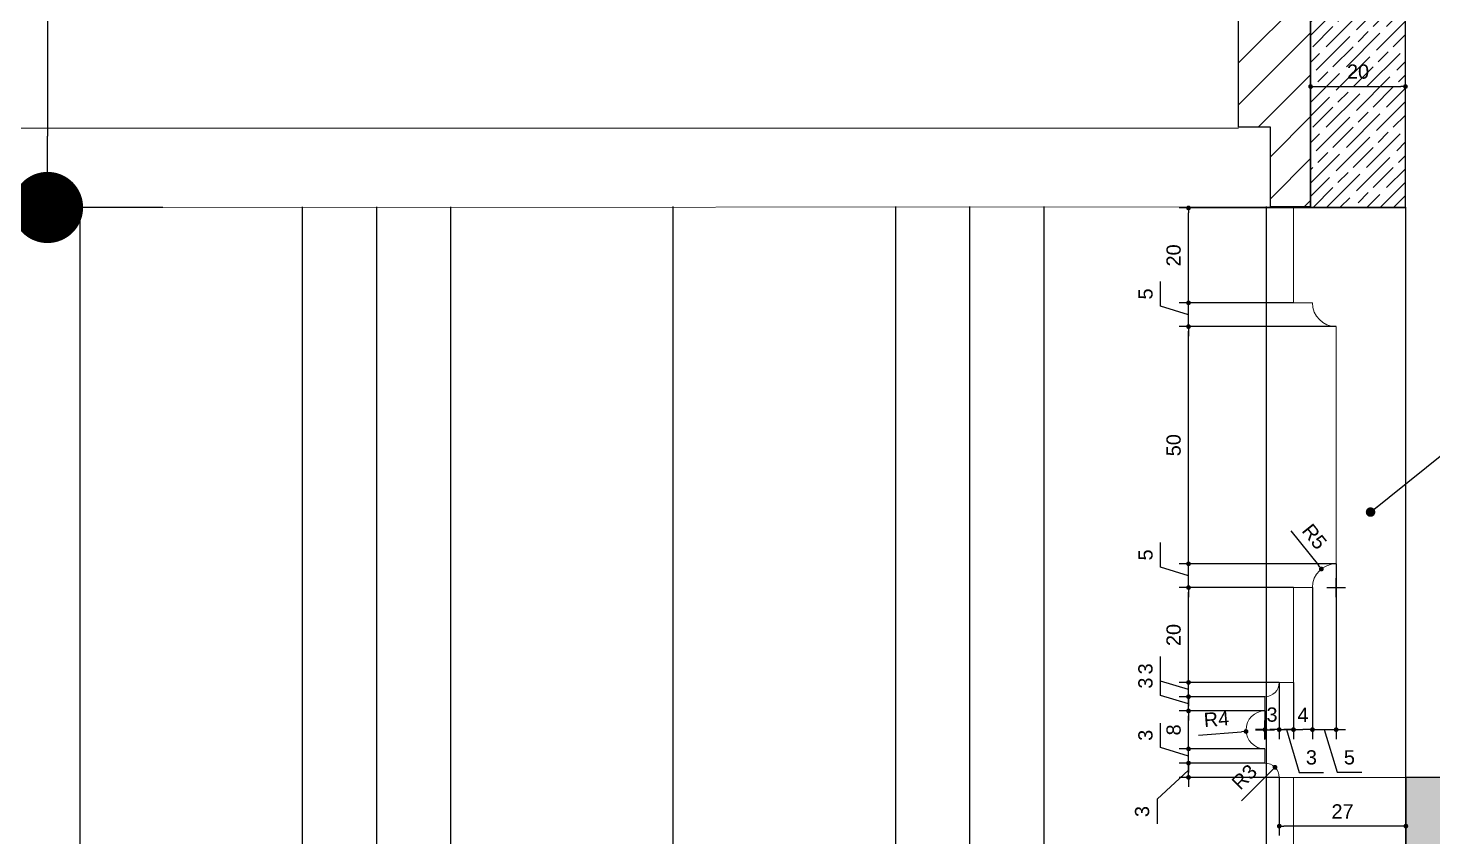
# Model space of a CAD drawing. Header units: inches. Extents: x 274057 to 444617, y 490067 to 635630.
# Drawn here: x 373036 to 373332, y 519166.7 to 519337.1 of the extents above; entities that cross this region are included whole.
import ezdxf

# ---------------------------------------------------------------- set-up
doc = ezdxf.new("R2010")
doc.units = ezdxf.units.IN
doc.header["$MEASUREMENT"] = 0
doc.linetypes.add('HIDDEN', pattern=[0.375, 0.25, -0.125])
for name, color, linetype in [('CQ curtains and frames', 252, 'Continuous'), ('CQ Grg Gypsum', 41, 'Continuous'), ('CQ PANEL DIMENSION', 1, 'Continuous'), ('CQ SPOT DETAILS', 40, 'Continuous'), ('CQ Wood Section', 60, 'Continuous'), ('WOOD 01', 34, 'Continuous')]:
    doc.layers.add(name, color=color, linetype=linetype)
for name, color, linetype, lineweight in [('CQ gypsum 2', 42, 'Continuous', 0), ('CQ Gypsum Hatch', 8, 'Continuous', 20), ('CQ wooh hatch', 8, 'HIDDEN', 18)]:
    doc.layers.add(name, color=color, linetype=linetype, lineweight=lineweight)
doc.styles.get("Standard").update_dxf_attribs({"font": 'arial.ttf'})
doc.dimstyles.new('chester 15', dxfattribs={"dimscale": 0.15, "dimtxt": 150, "dimasz": 100, "dimexe": 100, "dimexo": 0, "dimgap": 80, "dimtad": 1, "dimdec": 0, "dimzin": 0, "dimdsep": 46, "dimtxsty": 'Standard', "dimblk": 'DOT', "dimcen": 100, "dimclrd": 1, "dimclre": 1, "dimclrt": 3, "dimadec": 0, "dimazin": 0, "dimtfac": 1, "dimtdec": 0, "dimtofl": 0, "dimtmove": 0, "dimatfit": 3, "dimfxl": 1, "dimtolj": 1, "dimtzin": 0, "dimlwd": -1, "dimarcsym": 0})
doc.dimstyles.new('CQ 2', dxfattribs={"dimscale": 0.02, "dimtxt": 150, "dimasz": 50, "dimexe": 100, "dimexo": 0, "dimgap": 80, "dimtad": 1, "dimdec": 0, "dimzin": 0, "dimdsep": 46, "dimtxsty": 'Standard', "dimblk": 'DOT', "dimcen": 100, "dimclrd": 1, "dimclre": 1, "dimclrt": 3, "dimadec": 0, "dimazin": 0, "dimtfac": 1, "dimtdec": 0, "dimtofl": 0, "dimtmove": 0, "dimatfit": 3, "dimfxl": 1, "dimtolj": 1, "dimtzin": 0, "dimlwd": -1, "dimarcsym": 0})
doc.dimstyles.get("Standard").update_dxf_attribs({"dimtxt": 0.18, "dimasz": 0.18, "dimexe": 0.18, "dimexo": 0.0625, "dimgap": 0.09, "dimtad": 0, "dimtih": 1, "dimtoh": 1, "dimdec": 4, "dimzin": 0, "dimdsep": 46, "dimtxsty": 'Standard', "dimcen": 0.09, "dimadec": 0, "dimazin": 0, "dimtfac": 1, "dimtdec": 4, "dimtofl": 0, "dimtmove": 0, "dimatfit": 3, "dimfxl": 1, "dimtolj": 1, "dimtzin": 0, "dimarcsym": 0})

# ---------------------------------------------------------------- blocks, each defined once
blk = doc.blocks.new('_Dot')
at = {"color": 0, "linetype": 'ByBlock', "lineweight": -2}
blk.add_line((-0.5, 0), (-1, 0), dxfattribs=at)
at = {"color": 0, "linetype": 'ByBlock', "const_width": 0.5}
blk.add_lwpolyline([(-0.25, 0, 1), (0.25, 0, 1)], format="xyb", close=True, dxfattribs=at)
blk = doc.blocks.new('*D273')
at = {"layer": 'CQ PANEL DIMENSION', "color": 1, "lineweight": -2, "transparency": 16777216}
for p, q in [((373064.3700924476, 519499.2839337475), (373025.0879894747, 519499.2839337475)), ((373064.3700924476, 519299.3449805715), (373025.0879894747, 519299.3449805715))]:
    blk.add_line(p, q, dxfattribs=at)
at = {"layer": 'CQ PANEL DIMENSION', "color": 1, "transparency": 16777216}
blk.add_line((373040.0879894747, 519484.2839337475), (373040.0879894747, 519314.3449805715), dxfattribs=at)
at = {"layer": 'Defpoints', "color": 0, "transparency": 16777216}
for p in [(373064.3700924476, 519499.2839337475, -7.57497601582436e-08), (373040.0879894747, 519299.3449805715), (373064.3700924476, 519299.3449805715, -8.395211670963055e-08)]:
    blk.add_point(p, dxfattribs=at)
at = {"layer": 'CQ PANEL DIMENSION', "color": 1, "transparency": 16777216, "xscale": 15, "yscale": 15, "zscale": 15}
for p, rotation in [((373040.0879894747, 519499.2839337475), 90), ((373040.0879894747, 519299.3449805715), 270)]:
    blk.add_blockref('_Dot', p, dxfattribs=dict(at, rotation=rotation))
at = {"layer": 'CQ PANEL DIMENSION', "color": 3, "transparency": 16777216, "insert": (373016.6000972511, 519399.3144571593), "char_height": 22.5, "attachment_point": 5, "rotation": 90}
blk.add_mtext('\\A1;200', dxfattribs=at)
blk = doc.blocks.new('*D356')
at = {"layer": 'CQ PANEL DIMENSION', "color": 1, "lineweight": -2, "transparency": 16777216}
for p, q in [((373064.3711445541, 519499.2839337473), (372783.5949748917, 519499.2839337473)), ((373064.3711445832, 516379.2839683141), (372783.5949748917, 516379.2839683141))]:
    blk.add_line(p, q, dxfattribs=at)
at = {"layer": 'CQ PANEL DIMENSION', "color": 1, "transparency": 16777216}
blk.add_line((372798.5949748917, 519484.2839337473), (372798.5949748917, 516394.2839683141), dxfattribs=at)
at = {"layer": 'Defpoints', "color": 0, "transparency": 16777216}
for p in [(373064.3711445541, 519499.2839337473, -7.57497601582436e-08), (372798.5949748917, 516379.2839683141), (373064.3711445832, 516379.2839683141, -0.01876108025020518)]:
    blk.add_point(p, dxfattribs=at)
at = {"layer": 'CQ PANEL DIMENSION', "color": 1, "transparency": 16777216, "xscale": 15, "yscale": 15, "zscale": 15}
for p, rotation in [((372798.5949748917, 519499.2839337473), 90), ((372798.5949748917, 516379.2839683141), 270)]:
    blk.add_blockref('_Dot', p, dxfattribs=dict(at, rotation=rotation))
at = {"layer": 'CQ PANEL DIMENSION', "color": 3, "transparency": 16777216, "insert": (372775.0994087252, 517939.2839510308), "char_height": 22.5, "attachment_point": 5, "rotation": 90}
blk.add_mtext('\\A1;3120', dxfattribs=at)
blk = doc.blocks.new('A$C11B46C9D')
at = {"layer": 'CQ gypsum 2', "lineweight": 0}
for p, q in [((-0.0001620324910618365, 16.74554898560746), (223.2751500969171, 16.74554898560746)), ((-0.0001620324328541756, -9.942281758412719e-05), (223.2751500969753, -9.942281758412719e-05))]:
    blk.add_line(p, q, dxfattribs=at)
blk = doc.blocks.new('A$C591968EE')
at = {"layer": 'CQ Gypsum Hatch'}
h = blk.add_hatch(dxfattribs=at)
h.set_pattern_fill('ANSI31', color=256, scale=50, angle=90, style=0)
h.set_pattern_definition([(135, (-374960.8783833405, -519569.8763835346), (-4.419417382415922, -4.419417382415921), [])])
edge = h.paths.add_edge_path()
edge.add_line((16.43129899771884, 182.108588511066), (27.5959873063839, 182.108588511066))
edge.add_spline(control_points=[(27.59598730644211, 182.108588511066), (27.61488452227786, 182.8861140049412), (27.65838077431545, 184.6757661457523), (28.96725968504325, 187.0891803819104), (31.45426044473425, 188.5070010274067), (33.50005743326619, 190.2403756938293), (34.66457413649186, 192.5859310328378), (34.71766845742241, 194.060679528804), (34.74138782406226, 194.7195089160814)], knot_values=[0, 0, 0, 0, 0.1036168499103441, 0.2384977974349778, 0.342020662005747, 0.484181618167997, 0.5926342079537394, 0.6802063126918177, 0.6802063126918177, 0.6802063126918177, 0.6802063126918177], degree=3, periodic=0)
edge.add_line((34.74138782406226, 194.7195089160814), (38.31408808333799, 194.7195089160814))
edge.add_line((38.31408808333799, 194.7195089160814), (38.31408808333799, 199.9995565730496))
edge.add_line((38.31408808333799, 199.9995565730496), (14.38504830608144, 199.9995565730496))
edge.add_line((14.38504830608144, 199.9995565730496), (-0.0001936270855367184, 177.0260675977333))
edge.add_line((-0.0001936270855367184, 177.0260675977333), (-0.0001936272019520402, -7.581163663417101e-05))
edge.add_line((-0.0001936272019520402, -7.581163663417101e-05), (8.459711545496248, -7.581163663417101e-05))
edge.add_line((8.459711545496248, -7.581163663417101e-05), (8.459711545496248, 16.81448472652119))
edge.add_line((8.459711545496248, 16.81448472652119), (15.15852453035768, 16.81448472652119))
edge.add_line((15.15852453035768, 16.81448472652119), (15.15852453035768, 59.41137141908985))
edge.add_line((15.15852453035768, 59.41137141908985), (26.54650660452899, 59.41137141908985))
edge.add_line((26.54650660452899, 59.41137141908985), (26.54650660452899, 74.20818469289225))
edge.add_line((26.54650660452899, 74.20818469289225), (11.58582427108195, 75.77754367690068))
edge.add_line((11.58582427108195, 75.77754367690068), (11.58582427119836, 165.2940279766335))
edge.add_line((11.58582427119836, 165.2940279766335), (16.43129899771884, 165.2940279766335))
edge.add_line((16.43129899771884, 165.2940279766335), (16.43129899771884, 182.108588511066))
at = {"layer": 'CQ Grg Gypsum'}
for p, q in [((-0.0001936272019520402, -7.581163663417101e-05), (-0.0001936270855367184, 177.0260675977333)), ((15.15852453035768, 16.81448472652119), (15.15852453035768, 59.41137141908985)), ((8.459711545496248, 16.81448472652119), (15.15852453035768, 16.81448472652119)), ((8.459711545496248, -7.581163663417101e-05), (8.459711545496248, 16.81448472652119)), ((-0.0001936272019520402, -7.581163663417101e-05), (8.459711545496248, -7.581163663417101e-05))]:
    blk.add_line(p, q, dxfattribs=at)
blk = doc.blocks.new('tv cabinet section')
at = {"layer": 'CQ wooh hatch'}
h = blk.add_hatch(dxfattribs=at)
h.set_pattern_fill('GOST_WOOD', color=256, angle=44.99999999999999, style=0)
h.set_pattern_definition([(135, (9054.197489626007, 0.05933020840166137), (4.242640687119286, 4.242640687119285), [10, -2]), (135, (9057.025916750776, 0.05933020840166137), (4.242640687119286, 4.242640687119285), [6, -1.5, 3, -1.5]), (135, (9060.561450656678, -0.6477765727904625), (4.242640687119286, 4.242640687119285), [10, -2])])
h.paths.add_polyline_path([(363119.2974065571, 519499.3432770425), (363099.2974178335, 519499.3432770425), (363099.2974178335, 519299.4722975498), (363119.2974065571, 519299.4722975498)])
at = {"layer": 'CQ wooh hatch', "ltscale": 1000}
h = blk.add_hatch(dxfattribs=at)
h.set_pattern_fill('GOST_WOOD', color=256, angle=44.99999999999999, style=0)
h.set_pattern_definition([(135, (283.2268585989368, -8.265487849712372e-09), (4.242640687119286, 4.242640687119285), [10, -2]), (135, (286.0552857236835, -8.265488293801582e-09), (4.242640687119286, 4.242640687119285), [6, -1.5, 3, -1.5]), (135, (289.590819629615, -0.7071067894520366), (4.242640687119286, 4.242640687119285), [10, -2])])
h.paths.add_polyline_path([(363099.2974279523, 519159.3034985713), (363099.2974065578, 519179.3034985713), (362699.2161616107, 519179.3034985713), (362699.2125221749, 517274.194905083), (362717.1469094784, 517274.194905083), (362717.2161616108, 519159.3034985713)])
at = {"layer": 'CQ Wood Section', "ltscale": 1000}
for p, q in [((363119.2974065571, 519299.4722975498, 0.09198003819874909), (363099.2974065571, 519299.4722975498, 0.09198003819874909)), ((363099.2974065571, 519299.4722975498, 0.09198003819874909), (363099.2974065571, 519179.3034985713, 0.09198003819874909))]:
    blk.add_line(p, q, dxfattribs=at)
at = {"layer": 'CQ Wood Section', "ltscale": 1000, "elevation": 0.09198003819874909}
blk.add_lwpolyline([(363119.2974065571, 519299.4722975498), (363099.2974178335, 519299.4722975498), (363099.2974178335, 519499.3432770425), (363119.2974065571, 519499.3432770425)], close=True, dxfattribs=at)
blk.add_lwpolyline([(362717.2161616108, 519159.3034985713), (362717.1469094784, 517274.194905083), (362699.2125221749, 517274.194905083), (362699.2161616107, 519179.3034985713), (363099.2161535486, 519179.3042483352), (363099.2161535486, 519179.3042483352), (363099.216169595, 519159.3037669579), (363099.216169595, 519159.3037669579), (362717.2161616108, 519159.3034985713)], dxfattribs=at)
at = {"layer": 'WOOD 01', "lineweight": 0, "ltscale": 500}
blk.add_line((363099.2974065571, 519179.3042483352, 0.09198003819874909), (363099.2974065571, 519299.302541132, 0.09198003819874909), dxfattribs=at)
at = {"layer": 'WOOD 01', "lineweight": 0, "ltscale": 500, "elevation": 0.09198003819874909}
for points in [[(363099.2974065571, 519299.302541132), (363122.9022722534, 519299.302541132)], [(363099.2993106455, 517399.329603804), (363099.2974065571, 519179.3042483352), (363122.9022722534, 519179.3042483352), (363122.9041763418, 517399.329603804), (363099.2993106455, 517399.329603804)]]:
    blk.add_lwpolyline(points, dxfattribs=at)
at = {"layer": 'WOOD 01', "lineweight": 0, "ltscale": 500, "elevation": 0.09198056304798063}
for points in [[(363122.9022722534, 519299.302541132), (363122.9022722534, 519279.3028256659), (363118.9023291602, 519279.3028256659, -0.414213562373095), (363113.9024002936, 519274.3028967993), (363113.9024002936, 519249.3032524667), (363113.9024002936, 519224.303608134, -0.414213562373095), (363118.9023291602, 519219.3036792675), (363122.9022722534, 519219.3036792675), (363122.9022722534, 519199.3039638014)], [(363122.9022722534, 519199.3039638014), (363125.9022295733, 519199.3039638014, 0.4142135623730951), (363128.9021868932, 519196.3040064815), (363128.9021868932, 519193.3040491616, -1), (363128.9021868932, 519185.3041629751), (363128.9021868932, 519182.3042056552, 0.4142135623730951), (363125.9022295733, 519179.3042483352), (363122.9022722534, 519179.3042483352)]]:
    blk.add_lwpolyline(points, format="xyb", dxfattribs=at)
blk = doc.blocks.new('*D1719')
at = {"layer": 'CQ SPOT DETAILS', "color": 1, "lineweight": -2, "transparency": 16777216}
for p, q in [((373299.646593301, 519179.2449186865), (373299.646593301, 519166.9650643562)), ((373326.332669326, 519179.2449186867), (373326.332669326, 519166.9650643562))]:
    blk.add_line(p, q, dxfattribs=at)
at = {"layer": 'CQ SPOT DETAILS', "color": 1, "transparency": 16777216}
blk.add_line((373325.332669326, 519168.9650643562), (373300.646593301, 519168.9650643562), dxfattribs=at)
at = {"layer": 'Defpoints', "color": 0, "transparency": 16777216}
for p in [(373299.646593301, 519179.2449186865, 7.10558740679712e-07), (373326.332669326, 519179.2449186867, -0.09197950584322914), (373299.646593301, 519168.9650643562)]:
    blk.add_point(p, dxfattribs=at)
at = {"layer": 'CQ SPOT DETAILS', "color": 1, "transparency": 16777216, "rotation": 180}
blk.add_blockref('_Dot', (373299.646593301, 519168.9650643562), dxfattribs=at)
at = {"layer": 'CQ SPOT DETAILS', "color": 1, "transparency": 16777216}
blk.add_blockref('_Dot', (373326.332669326, 519168.9650643562), dxfattribs=at)
at = {"layer": 'CQ SPOT DETAILS', "color": 3, "transparency": 16777216, "insert": (373312.9896313135, 519172.0712035103), "char_height": 3, "attachment_point": 5}
blk.add_mtext('\\A1;27', dxfattribs=at)
blk = doc.blocks.new('*D1775')
at = {"layer": 'CQ SPOT DETAILS', "color": 1, "transparency": 16777216}
for p, q in [((373280.5320552065, 519183.2448760066), (373280.5320552065, 519184.2448760066)), ((373280.5320552065, 519179.2449186867), (373280.5320552065, 519182.2448760066)), ((373280.5320552065, 519180.7448973467), (373273.8921113239, 519174.6190270812)), ((373280.5320552065, 519178.2449186867), (373280.5320552065, 519177.2449186867)), ((373273.8921113239, 519174.6190270812), (373273.8921113239, 519169.4544977497))]:
    blk.add_line(p, q, dxfattribs=at)
at = {"layer": 'CQ SPOT DETAILS', "color": 1, "lineweight": -2, "transparency": 16777216}
for p, q in [((373296.6466359812, 519182.2448760066), (373278.5320552065, 519182.2448760066)), ((373299.6465933011, 519179.2449186867), (373278.5320552065, 519179.2449186867))]:
    blk.add_line(p, q, dxfattribs=at)
at = {"layer": 'Defpoints', "color": 0, "transparency": 16777216}
for p in [(373280.5320552065, 519182.2448760066), (373296.6466359812, 519182.2448760066, 7.10558740679712e-07), (373299.6465933011, 519179.2449186867)]:
    blk.add_point(p, dxfattribs=at)
at = {"layer": 'CQ SPOT DETAILS', "color": 1, "transparency": 16777216}
for p, rotation in [((373280.5320552065, 519182.2448760066), 270), ((373280.5320552065, 519179.2449186867), 90)]:
    blk.add_blockref('_Dot', p, dxfattribs=dict(at, rotation=rotation))
at = {"layer": 'CQ SPOT DETAILS', "color": 3, "transparency": 16777216, "insert": (373270.7593691685, 519172.0367624153), "char_height": 3, "attachment_point": 5, "rotation": 90}
blk.add_mtext('\\A1;3', dxfattribs=at)
blk = doc.blocks.new('*D1776')
at = {"layer": 'CQ SPOT DETAILS', "color": 1, "transparency": 16777216}
for p, q in [((373274.5993130513, 519185.5246773132), (373274.5993130513, 519190.6892066447)), ((373280.5320552068, 519186.2448333265), (373280.5320552068, 519187.2448333265)), ((373280.5320552068, 519183.7448546666), (373274.5993130513, 519185.5246773132)), ((373280.5320552068, 519182.2448760066), (373280.5320552068, 519185.2448333265)), ((373280.5320552068, 519181.2448760066), (373280.5320552068, 519180.2448760066))]:
    blk.add_line(p, q, dxfattribs=at)
at = {"layer": 'CQ SPOT DETAILS', "color": 1, "lineweight": -2, "transparency": 16777216}
for p, q in [((373296.6466359812, 519185.2448333265), (373278.5320552068, 519185.2448333265)), ((373296.6466359812, 519182.2448760066), (373278.5320552068, 519182.2448760066))]:
    blk.add_line(p, q, dxfattribs=at)
at = {"layer": 'Defpoints', "color": 0, "transparency": 16777216}
for p in [(373280.5320552068, 519185.2448333265), (373296.6466359812, 519185.2448333265, 7.10558740679712e-07), (373296.6466359812, 519182.2448760066, 7.10558740679712e-07)]:
    blk.add_point(p, dxfattribs=at)
at = {"layer": 'CQ SPOT DETAILS', "color": 1, "transparency": 16777216}
for p, rotation in [((373280.5320552068, 519185.2448333265), 270), ((373280.5320552068, 519182.2448760066), 90)]:
    blk.add_blockref('_Dot', p, dxfattribs=dict(at, rotation=rotation))
at = {"layer": 'CQ SPOT DETAILS', "color": 3, "transparency": 16777216, "insert": (373271.4665708959, 519188.1069419788), "char_height": 3, "attachment_point": 5, "rotation": 90}
blk.add_mtext('\\A1;3', dxfattribs=at)
blk = doc.blocks.new('*D1777')
at = {"layer": 'CQ SPOT DETAILS', "color": 1, "lineweight": -2, "transparency": 16777216}
for p, q in [((373296.6466359812, 519193.244719513), (373278.532055207, 519193.244719513)), ((373296.6466359812, 519185.2448333265), (373278.532055207, 519185.2448333265))]:
    blk.add_line(p, q, dxfattribs=at)
at = {"layer": 'CQ SPOT DETAILS', "color": 1, "transparency": 16777216}
blk.add_line((373280.532055207, 519186.2448333265), (373280.532055207, 519192.244719513), dxfattribs=at)
at = {"layer": 'Defpoints', "color": 0, "transparency": 16777216}
for p in [(373280.532055207, 519193.244719513), (373296.6466359812, 519193.244719513), (373296.6466359812, 519185.2448333265, 7.10558740679712e-07)]:
    blk.add_point(p, dxfattribs=at)
at = {"layer": 'CQ SPOT DETAILS', "color": 1, "transparency": 16777216}
for p, rotation in [((373280.532055207, 519193.244719513), 90), ((373280.532055207, 519185.2448333265), 270)]:
    blk.add_blockref('_Dot', p, dxfattribs=dict(at, rotation=rotation))
at = {"layer": 'CQ SPOT DETAILS', "color": 3, "transparency": 16777216, "insert": (373277.400336244, 519189.2447764196), "char_height": 3, "attachment_point": 5, "rotation": 90}
blk.add_mtext('\\A1;8', dxfattribs=at)
blk = doc.blocks.new('*D1778')
at = {"layer": 'CQ SPOT DETAILS', "color": 1, "transparency": 16777216}
for p, q in [((373274.5993130518, 519196.5245208196), (373274.5993130518, 519201.6890501511)), ((373280.5320552074, 519194.744698173), (373274.5993130518, 519196.5245208196)), ((373280.5320552074, 519197.2446768329), (373280.5320552074, 519198.2446768329)), ((373280.5320552074, 519193.244719513), (373280.5320552074, 519196.2446768329)), ((373280.5320552074, 519192.244719513), (373280.5320552074, 519191.244719513))]:
    blk.add_line(p, q, dxfattribs=at)
at = {"layer": 'CQ SPOT DETAILS', "color": 1, "lineweight": -2, "transparency": 16777216}
for p, q in [((373296.6466359812, 519196.2446768329), (373278.5320552074, 519196.2446768329)), ((373296.6466359812, 519193.244719513), (373278.5320552074, 519193.244719513))]:
    blk.add_line(p, q, dxfattribs=at)
at = {"layer": 'Defpoints', "color": 0, "transparency": 16777216}
for p in [(373280.5320552074, 519196.2446768329), (373296.6466359812, 519196.2446768329, 7.10558740679712e-07), (373296.6466359812, 519193.244719513)]:
    blk.add_point(p, dxfattribs=at)
at = {"layer": 'CQ SPOT DETAILS', "color": 1, "transparency": 16777216}
for p, rotation in [((373280.5320552074, 519196.2446768329), 270), ((373280.5320552074, 519193.244719513), 90)]:
    blk.add_blockref('_Dot', p, dxfattribs=dict(at, rotation=rotation))
at = {"layer": 'CQ SPOT DETAILS', "color": 3, "transparency": 16777216, "insert": (373271.4665708964, 519199.1067854852), "char_height": 3, "attachment_point": 5, "rotation": 90}
blk.add_mtext('\\A1;3', dxfattribs=at)
blk = doc.blocks.new('*D1779')
at = {"layer": 'CQ SPOT DETAILS', "color": 1, "transparency": 16777216}
for p, q in [((373274.599313052, 519199.5244781395), (373274.599313052, 519204.689007471)), ((373280.5320552075, 519197.7446554929), (373274.599313052, 519199.5244781395)), ((373280.5320552075, 519200.2446341529), (373280.5320552075, 519201.2446341529)), ((373280.5320552075, 519196.2446768329), (373280.5320552075, 519199.2446341529)), ((373280.5320552075, 519195.2446768329), (373280.5320552075, 519194.2446768329))]:
    blk.add_line(p, q, dxfattribs=at)
at = {"layer": 'CQ SPOT DETAILS', "color": 1, "lineweight": -2, "transparency": 16777216}
for p, q in [((373299.6465933011, 519199.2446341529), (373278.5320552075, 519199.2446341529)), ((373296.6466359812, 519196.2446768329), (373278.5320552075, 519196.2446768329))]:
    blk.add_line(p, q, dxfattribs=at)
at = {"layer": 'Defpoints', "color": 0, "transparency": 16777216}
for p in [(373280.5320552075, 519199.2446341529), (373299.6465933011, 519199.2446341529), (373296.6466359812, 519196.2446768329, 7.10558740679712e-07)]:
    blk.add_point(p, dxfattribs=at)
at = {"layer": 'CQ SPOT DETAILS', "color": 1, "transparency": 16777216}
for p, rotation in [((373280.5320552075, 519199.2446341529), 270), ((373280.5320552075, 519196.2446768329), 90)]:
    blk.add_blockref('_Dot', p, dxfattribs=dict(at, rotation=rotation))
at = {"layer": 'CQ SPOT DETAILS', "color": 3, "transparency": 16777216, "insert": (373271.4665708966, 519202.1067428051), "char_height": 3, "attachment_point": 5, "rotation": 90}
blk.add_mtext('\\A1;3', dxfattribs=at)
blk = doc.blocks.new('*D1780')
at = {"layer": 'CQ SPOT DETAILS', "color": 1, "lineweight": -2, "transparency": 16777216}
for p, q in [((373302.646550621, 519219.244349619), (373278.5320552078, 519219.244349619)), ((373299.6465933011, 519199.2446341529), (373278.5320552078, 519199.2446341529))]:
    blk.add_line(p, q, dxfattribs=at)
at = {"layer": 'CQ SPOT DETAILS', "color": 1, "transparency": 16777216}
blk.add_line((373280.5320552078, 519200.2446341529), (373280.5320552078, 519218.244349619), dxfattribs=at)
at = {"layer": 'Defpoints', "color": 0, "transparency": 16777216}
for p in [(373280.5320552078, 519219.244349619), (373302.646550621, 519219.244349619, 7.10558740679712e-07), (373299.6465933011, 519199.2446341529)]:
    blk.add_point(p, dxfattribs=at)
at = {"layer": 'CQ SPOT DETAILS', "color": 1, "transparency": 16777216}
for p, rotation in [((373280.5320552078, 519219.244349619), 90), ((373280.5320552078, 519199.2446341529), 270)]:
    blk.add_blockref('_Dot', p, dxfattribs=dict(at, rotation=rotation))
at = {"layer": 'CQ SPOT DETAILS', "color": 3, "transparency": 16777216, "insert": (373277.4003362448, 519209.2444918858), "char_height": 3, "attachment_point": 5, "rotation": 90}
blk.add_mtext('\\A1;20', dxfattribs=at)
blk = doc.blocks.new('*D1781')
at = {"layer": 'CQ SPOT DETAILS', "color": 1, "transparency": 16777216}
for p, q in [((373274.6064753989, 519223.5219879949), (373274.6064753989, 519228.7110739431)), ((373280.5320552079, 519225.2442784855), (373280.5320552079, 519226.2442784855)), ((373280.5320552079, 519221.7443140522), (373274.6064753989, 519223.5219879949)), ((373280.5320552079, 519219.244349619), (373280.5320552079, 519224.2442784855)), ((373280.5320552079, 519218.244349619), (373280.5320552079, 519217.244349619))]:
    blk.add_line(p, q, dxfattribs=at)
at = {"layer": 'CQ SPOT DETAILS', "color": 1, "lineweight": -2, "transparency": 16777216}
for p, q in [((373311.6464225808, 519224.2442784855), (373278.5320552079, 519224.2442784855)), ((373302.646550621, 519219.244349619), (373278.5320552079, 519219.244349619))]:
    blk.add_line(p, q, dxfattribs=at)
at = {"layer": 'Defpoints', "color": 0, "transparency": 16777216}
for p in [(373280.5320552079, 519224.2442784855), (373311.6464225808, 519224.2442784855), (373302.646550621, 519219.244349619, 7.10558740679712e-07)]:
    blk.add_point(p, dxfattribs=at)
at = {"layer": 'CQ SPOT DETAILS', "color": 1, "transparency": 16777216}
for p, rotation in [((373280.5320552079, 519224.2442784855), 270), ((373280.5320552079, 519219.244349619), 90)]:
    blk.add_blockref('_Dot', p, dxfattribs=dict(at, rotation=rotation))
at = {"layer": 'CQ SPOT DETAILS', "color": 3, "transparency": 16777216, "insert": (373271.48089559, 519226.1165309688), "char_height": 3, "attachment_point": 5, "rotation": 90}
blk.add_mtext('\\A1;5', dxfattribs=at)
blk = doc.blocks.new('*D1782')
at = {"layer": 'CQ SPOT DETAILS', "color": 1, "lineweight": -2, "transparency": 16777216}
for p, q in [((373311.6464225808, 519274.2435671508), (373278.5320552083, 519274.2435671508)), ((373311.6464225808, 519224.2442784855), (373278.5320552083, 519224.2442784855))]:
    blk.add_line(p, q, dxfattribs=at)
at = {"layer": 'CQ SPOT DETAILS', "color": 1, "transparency": 16777216}
blk.add_line((373280.5320552083, 519225.2442784855), (373280.5320552083, 519273.2435671508), dxfattribs=at)
at = {"layer": 'Defpoints', "color": 0, "transparency": 16777216}
for p in [(373280.5320552083, 519274.2435671508), (373311.6464225808, 519274.2435671508), (373311.6464225808, 519224.2442784855)]:
    blk.add_point(p, dxfattribs=at)
at = {"layer": 'CQ SPOT DETAILS', "color": 1, "transparency": 16777216}
for p, rotation in [((373280.5320552083, 519274.2435671508), 90), ((373280.5320552083, 519224.2442784855), 270)]:
    blk.add_blockref('_Dot', p, dxfattribs=dict(at, rotation=rotation))
at = {"layer": 'CQ SPOT DETAILS', "color": 3, "transparency": 16777216, "insert": (373277.4003362452, 519249.243922818), "char_height": 3, "attachment_point": 5, "rotation": 90}
blk.add_mtext('\\A1;50', dxfattribs=at)
blk = doc.blocks.new('*D1783')
at = {"layer": 'CQ SPOT DETAILS', "color": 1, "transparency": 16777216}
for p, q in [((373274.6064753995, 519278.5212055268), (373274.6064753995, 519283.7102914749)), ((373280.5320552085, 519280.2434960174), (373280.5320552085, 519281.2434960174)), ((373280.5320552085, 519274.2435671508), (373280.5320552085, 519279.2434960174)), ((373280.5320552085, 519276.7435315841), (373274.6064753995, 519278.5212055268)), ((373280.5320552085, 519273.2435671508), (373280.5320552085, 519272.2435671508))]:
    blk.add_line(p, q, dxfattribs=at)
at = {"layer": 'CQ SPOT DETAILS', "color": 1, "lineweight": -2, "transparency": 16777216}
for p, q in [((373302.646550621, 519279.2434960174), (373278.5320552085, 519279.2434960174)), ((373311.6464225808, 519274.2435671508), (373278.5320552085, 519274.2435671508))]:
    blk.add_line(p, q, dxfattribs=at)
at = {"layer": 'Defpoints', "color": 0, "transparency": 16777216}
for p in [(373280.5320552085, 519279.2434960174), (373302.646550621, 519279.2434960174, 7.10558740679712e-07), (373311.6464225808, 519274.2435671508)]:
    blk.add_point(p, dxfattribs=at)
at = {"layer": 'CQ SPOT DETAILS', "color": 1, "transparency": 16777216}
for p, rotation in [((373280.5320552085, 519279.2434960174), 270), ((373280.5320552085, 519274.2435671508), 90)]:
    blk.add_blockref('_Dot', p, dxfattribs=dict(at, rotation=rotation))
at = {"layer": 'CQ SPOT DETAILS', "color": 3, "transparency": 16777216, "insert": (373271.4808955906, 519281.1157485007), "char_height": 3, "attachment_point": 5, "rotation": 90}
blk.add_mtext('\\A1;5', dxfattribs=at)
blk = doc.blocks.new('*D1784')
at = {"layer": 'CQ SPOT DETAILS', "color": 1, "lineweight": -2, "transparency": 16777216}
for p, q in [((373302.646550621, 519299.2432114835), (373278.5320552086, 519299.2432114835)), ((373302.646550621, 519279.2434960174), (373278.5320552086, 519279.2434960174))]:
    blk.add_line(p, q, dxfattribs=at)
at = {"layer": 'CQ SPOT DETAILS', "color": 1, "transparency": 16777216}
blk.add_line((373280.5320552086, 519280.2434960174), (373280.5320552086, 519298.2432114835), dxfattribs=at)
at = {"layer": 'Defpoints', "color": 0, "transparency": 16777216}
for p in [(373280.5320552086, 519299.2432114835), (373302.646550621, 519299.2432114835), (373302.646550621, 519279.2434960174, 7.10558740679712e-07)]:
    blk.add_point(p, dxfattribs=at)
at = {"layer": 'CQ SPOT DETAILS', "color": 1, "transparency": 16777216}
for p, rotation in [((373280.5320552086, 519299.2432114835), 90), ((373280.5320552086, 519279.2434960174), 270)]:
    blk.add_blockref('_Dot', p, dxfattribs=dict(at, rotation=rotation))
at = {"layer": 'CQ SPOT DETAILS', "color": 3, "transparency": 16777216, "insert": (373277.4003362456, 519289.2433537502), "char_height": 3, "attachment_point": 5, "rotation": 90}
blk.add_mtext('\\A1;20', dxfattribs=at)
blk = doc.blocks.new('*D1724')
at = {"layer": 'CQ SPOT DETAILS', "color": 1, "lineweight": -2, "transparency": 16777216}
for p, q in [((373299.646593301, 519199.2446341526), (373299.646593301, 519187.2984015153)), ((373296.6466359811, 519193.244719513), (373296.6466359811, 519187.2984015153))]:
    blk.add_line(p, q, dxfattribs=at)
at = {"layer": 'CQ SPOT DETAILS', "color": 1, "transparency": 16777216}
for p, q in [((373295.6466359811, 519189.2984015153), (373294.6466359811, 519189.2984015153)), ((373300.646593301, 519189.2984015153), (373301.646593301, 519189.2984015153))]:
    blk.add_line(p, q, dxfattribs=at)
at = {"layer": 'Defpoints', "color": 0, "transparency": 16777216}
for p in [(373299.646593301, 519199.2446341526), (373296.6466359811, 519193.244719513), (373299.646593301, 519189.2984015153)]:
    blk.add_point(p, dxfattribs=at)
at = {"layer": 'CQ SPOT DETAILS', "color": 1, "transparency": 16777216}
blk.add_blockref('_Dot', (373296.6466359811, 519189.2984015153), dxfattribs=at)
at = {"layer": 'CQ SPOT DETAILS', "color": 1, "transparency": 16777216, "rotation": 180}
blk.add_blockref('_Dot', (373299.646593301, 519189.2984015153), dxfattribs=at)
at = {"layer": 'CQ SPOT DETAILS', "color": 3, "transparency": 16777216, "insert": (373298.1295819644, 519192.4511436709), "char_height": 3, "attachment_point": 5}
blk.add_mtext('\\A1;3', dxfattribs=at)
blk = doc.blocks.new('*D1785')
at = {"layer": 'CQ SPOT DETAILS', "color": 1, "lineweight": -2, "transparency": 16777216}
for p, q in [((373299.646593301, 519199.2446341526), (373299.646593301, 519187.2984015153)), ((373302.6465506209, 519199.2446341526), (373302.6465506209, 519187.2984015153))]:
    blk.add_line(p, q, dxfattribs=at)
at = {"layer": 'CQ SPOT DETAILS', "color": 1, "transparency": 16777216}
for p, q in [((373298.646593301, 519189.2984015153), (373297.646593301, 519189.2984015153)), ((373299.646593301, 519189.2984015153), (373302.6465506209, 519189.2984015153)), ((373301.1465719609, 519189.2984015153), (373303.8460399009, 519180.3001750488)), ((373303.6465506209, 519189.2984015153), (373304.6465506209, 519189.2984015153)), ((373303.8460399009, 519180.3001750488), (373309.0105692324, 519180.3001750488))]:
    blk.add_line(p, q, dxfattribs=at)
at = {"layer": 'Defpoints', "color": 0, "transparency": 16777216}
for p in [(373299.646593301, 519199.2446341526), (373302.6465506209, 519199.2446341526), (373302.6465506209, 519189.2984015153)]:
    blk.add_point(p, dxfattribs=at)
at = {"layer": 'CQ SPOT DETAILS', "color": 1, "transparency": 16777216}
blk.add_blockref('_Dot', (373299.646593301, 519189.2984015153), dxfattribs=at)
at = {"layer": 'CQ SPOT DETAILS', "color": 1, "transparency": 16777216, "rotation": 180}
blk.add_blockref('_Dot', (373302.6465506209, 519189.2984015153), dxfattribs=at)
at = {"layer": 'CQ SPOT DETAILS', "color": 3, "transparency": 16777216, "insert": (373306.4283045667, 519183.4329172043), "char_height": 3, "attachment_point": 5}
blk.add_mtext('\\A1;3', dxfattribs=at)
blk = doc.blocks.new('*D1786')
at = {"layer": 'CQ SPOT DETAILS', "color": 1, "lineweight": -2, "transparency": 16777216}
for p, q in [((373306.6464937141, 519219.2443496187), (373306.6464937141, 519187.2984015153)), ((373302.6465506209, 519199.2446341526), (373302.6465506209, 519187.2984015153))]:
    blk.add_line(p, q, dxfattribs=at)
at = {"layer": 'CQ SPOT DETAILS', "color": 1, "transparency": 16777216}
for p, q in [((373301.6465506209, 519189.2984015153), (373300.6465506209, 519189.2984015153)), ((373307.6464937141, 519189.2984015153), (373308.6464937141, 519189.2984015153))]:
    blk.add_line(p, q, dxfattribs=at)
at = {"layer": 'Defpoints', "color": 0, "transparency": 16777216}
for p in [(373306.6464937141, 519219.2443496187), (373302.6465506209, 519199.2446341526), (373306.6464937141, 519189.2984015153)]:
    blk.add_point(p, dxfattribs=at)
at = {"layer": 'CQ SPOT DETAILS', "color": 1, "transparency": 16777216}
blk.add_blockref('_Dot', (373302.6465506209, 519189.2984015153), dxfattribs=at)
at = {"layer": 'CQ SPOT DETAILS', "color": 1, "transparency": 16777216, "rotation": 180}
blk.add_blockref('_Dot', (373306.6464937141, 519189.2984015153), dxfattribs=at)
at = {"layer": 'CQ SPOT DETAILS', "color": 3, "transparency": 16777216, "insert": (373304.6465506209, 519192.3984015153), "char_height": 3, "attachment_point": 5}
blk.add_mtext('\\A1;4', dxfattribs=at)
blk = doc.blocks.new('*D1787')
at = {"layer": 'CQ SPOT DETAILS', "color": 1, "lineweight": -2, "transparency": 16777216}
for p, q in [((373311.6464225807, 519224.2442784852), (373311.6464225807, 519187.2984015153)), ((373306.6464937141, 519219.2443496187), (373306.6464937141, 519187.2984015153))]:
    blk.add_line(p, q, dxfattribs=at)
at = {"layer": 'CQ SPOT DETAILS', "color": 1, "transparency": 16777216}
for p, q in [((373305.6464937141, 519189.2984015153), (373304.6464937141, 519189.2984015153)), ((373306.6464937141, 519189.2984015153), (373311.6464225807, 519189.2984015153)), ((373309.1464581474, 519189.2984015153), (373311.8394799755, 519180.3216620883)), ((373312.6464225807, 519189.2984015153), (373313.6464225807, 519189.2984015153)), ((373311.8394799755, 519180.3216620883), (373317.0285659237, 519180.3216620883))]:
    blk.add_line(p, q, dxfattribs=at)
at = {"layer": 'Defpoints', "color": 0, "transparency": 16777216}
for p in [(373311.6464225807, 519224.2442784852), (373306.6464937141, 519219.2443496187), (373311.6464225807, 519189.2984015153)]:
    blk.add_point(p, dxfattribs=at)
at = {"layer": 'CQ SPOT DETAILS', "color": 1, "transparency": 16777216}
blk.add_blockref('_Dot', (373306.6464937141, 519189.2984015153), dxfattribs=at)
at = {"layer": 'CQ SPOT DETAILS', "color": 1, "transparency": 16777216, "rotation": 180}
blk.add_blockref('_Dot', (373311.6464225807, 519189.2984015153), dxfattribs=at)
at = {"layer": 'CQ SPOT DETAILS', "color": 3, "transparency": 16777216, "insert": (373314.4340229496, 519183.4472418973), "char_height": 3, "attachment_point": 5}
blk.add_mtext('\\A1;5', dxfattribs=at)
blk = doc.blocks.new('*D1788')
at = {"layer": 'CQ SPOT DETAILS', "color": 1, "lineweight": -2, "transparency": 16777216}
for p, q in [((373296.6466359812, 519187.2447764197), (373296.6466359811, 519191.2447764196)), ((373294.646635981, 519189.2447764196), (373298.6466359811, 519189.2447764196))]:
    blk.add_line(p, q, dxfattribs=at)
at = {"layer": 'CQ SPOT DETAILS', "color": 1, "transparency": 16777216}
blk.add_line((373282.6671627633, 519188.1116917152), (373291.663036376, 519188.8408384172), dxfattribs=at)
at = {"layer": 'Defpoints', "color": 0, "transparency": 16777216}
for p in [(373292.6597676412, 519188.9216269372, 7.10558740679712e-07), (373296.6466359811, 519189.2447764196, 7.10558740679712e-07)]:
    blk.add_point(p, dxfattribs=at)
at = {"layer": 'CQ SPOT DETAILS', "color": 1, "transparency": 16777216, "rotation": 4.633891314606343}
blk.add_blockref('_Dot', (373292.6597676412, 519188.9216269372), dxfattribs=at)
at = {"layer": 'CQ SPOT DETAILS', "color": 3, "transparency": 16777216, "insert": (373286.4162895252, 519191.5257377283), "char_height": 3, "attachment_point": 5, "rotation": 4.633891314606343}
blk.add_mtext('\\A1;R4', dxfattribs=at)
blk = doc.blocks.new('*D1789')
at = {"layer": 'CQ SPOT DETAILS', "color": 1, "transparency": 16777216}
blk.add_line((373302.1090162058, 519231.1837478592), (373307.9016763589, 519223.9322086334), dxfattribs=at)
at = {"layer": 'CQ SPOT DETAILS', "color": 1, "lineweight": -2, "transparency": 16777216}
for p, q in [((373311.6464225808, 519217.2443496188), (373311.6464225808, 519221.2443496188)), ((373309.6464225807, 519219.2443496187), (373313.6464225808, 519219.2443496188))]:
    blk.add_line(p, q, dxfattribs=at)
at = {"layer": 'Defpoints', "color": 0, "transparency": 16777216}
for p in [(373308.5258081286, 519223.1508895347, 7.10558740679712e-07), (373311.6464225807, 519219.2443496187, 7.10558740679712e-07)]:
    blk.add_point(p, dxfattribs=at)
at = {"layer": 'CQ SPOT DETAILS', "color": 1, "transparency": 16777216, "rotation": 308.6184899955112}
blk.add_blockref('_Dot', (373308.5258081286, 519223.1508895347), dxfattribs=at)
at = {"layer": 'CQ SPOT DETAILS', "color": 3, "transparency": 16777216, "insert": (373307.0663935256, 519229.9857415936), "char_height": 3, "attachment_point": 5, "rotation": 308.6184899955112}
blk.add_mtext('\\A1;R5', dxfattribs=at)
blk = doc.blocks.new('*D1790')
at = {"layer": 'CQ SPOT DETAILS', "color": 1, "transparency": 16777216}
blk.add_line((373291.6702333033, 519174.2685160086), (373298.0608193642, 519180.6591020696), dxfattribs=at)
at = {"layer": 'Defpoints', "color": 0, "transparency": 16777216}
for p in [(373298.7679261453, 519181.3662088508, 7.10558740679712e-07), (373296.6466359812, 519179.2449186866, 7.10558740679712e-07)]:
    blk.add_point(p, dxfattribs=at)
at = {"layer": 'CQ SPOT DETAILS', "color": 1, "transparency": 16777216, "rotation": 45.00000000078608}
blk.add_blockref('_Dot', (373298.7679261453, 519181.3662088508), dxfattribs=at)
at = {"layer": 'CQ SPOT DETAILS', "color": 3, "transparency": 16777216, "insert": (373292.2967897211, 519179.3254388703), "char_height": 3, "attachment_point": 5, "rotation": 45.00000000078608}
blk.add_mtext('\\A1;R3', dxfattribs=at)
blk = doc.blocks.new('*D1801')
at = {"layer": 'CQ SPOT DETAILS', "color": 1, "lineweight": -2, "transparency": 16777216}
for p, q in [((373306.2514163172, 519299.2432114832), (373306.2514163172, 519326.8289498721)), ((373326.2514050408, 519299.412967901), (373326.2514050408, 519326.8289498721))]:
    blk.add_line(p, q, dxfattribs=at)
at = {"layer": 'CQ SPOT DETAILS', "color": 1, "transparency": 16777216}
blk.add_line((373307.2514163172, 519324.8289498721), (373325.2514050408, 519324.8289498721), dxfattribs=at)
at = {"layer": 'Defpoints', "color": 0, "transparency": 16777216}
for p in [(373326.2514050408, 519324.8289498721), (373326.2514050408, 519299.412967901, 1.857095091317706e-07), (373306.2514163172, 519299.2432114832, 1.857095091317706e-07)]:
    blk.add_point(p, dxfattribs=at)
at = {"layer": 'CQ SPOT DETAILS', "color": 1, "transparency": 16777216, "rotation": 180}
blk.add_blockref('_Dot', (373306.2514163172, 519324.8289498721), dxfattribs=at)
at = {"layer": 'CQ SPOT DETAILS', "color": 1, "transparency": 16777216}
blk.add_blockref('_Dot', (373326.2514050408, 519324.8289498721), dxfattribs=at)
at = {"layer": 'CQ SPOT DETAILS', "color": 3, "transparency": 16777216, "insert": (373316.2514106791, 519327.9606688353), "char_height": 3, "attachment_point": 5}
blk.add_mtext('\\A1;20', dxfattribs=at)

msp = doc.modelspace()

# ---------------------------------------------------------------- hatches: boundary and pattern name
at = {"layer": 'CQ curtains and frames', "linetype": 'ByBlock', "ltscale": 200}
h = msp.add_hatch(dxfattribs=at)
h.set_pattern_fill('PLASTI,_O', color=256, scale=500, angle=90)
h.set_pattern_definition([(90, (0, 0), (-125, 7.654042494670958e-15), []), (90, (-15.625, 9.567553118338697e-16), (-125, 7.654042494670958e-15), []), (90, (-31.25, 1.913510623667739e-15), (-125, 7.654042494670958e-15), []), (90, (-78.125, 4.783776559169349e-15), (-125, 7.654042494670958e-15), [])])
edge = h.paths.add_edge_path()
edge.add_line((373323.358607239, 519299.5208368768), (367719.938717813, 519299.2870090007))
edge.add_line((367719.938717813, 519299.2870090007), (367719.9387111846, 517299.1692408824))
edge.add_line((367719.9387111846, 517299.1692408824), (369386.2823200634, 517299.1665697794))
edge.add_line((369386.2823200634, 517299.1665697794), (369386.2823274195, 518899.2839683146))
edge.add_line((369386.2823274195, 518899.2839683146), (369366.2823274194, 518899.2839683148))
edge.add_line((369366.2823274194, 518899.2839683148), (369356.2823274196, 519036.7839696514))
edge.add_line((369356.2823274196, 519036.7839696514), (369344.7823274196, 519036.7839696514))
edge.add_line((369344.7823274196, 519036.7839696514), (369344.7823274196, 519054.0339696513))
edge.add_line((369344.7823274196, 519054.0339696513), (369333.2823274195, 519054.0339696512))
edge.add_arc((369295.7138476009, 519066.3096825019), 39.52320586538227, 341.9049042414346, 445.5472224777497)
edge.add_line((369298.7823274194, 519105.7135939002), (369298.7823274194, 519122.9635939))
edge.add_line((369298.7823274194, 519122.9635939), (371733.7823274201, 519122.9635938997))
edge.add_line((371733.7823274201, 519122.9635938997), (371733.7823274201, 519105.7135939))
edge.add_arc((371734.7329200158, 519069.9196064323), 35.80660784153235, 91.52126511960107, 206.337061331046)
edge.add_line((371702.6430507549, 519054.0339696514), (371687.7823274205, 519054.0339696514))
edge.add_line((371687.7823274205, 519054.0339696514), (371687.78232742, 519036.7839696512))
edge.add_line((371687.78232742, 519036.7839696512), (371676.28232742, 519036.7839696513))
edge.add_line((371676.28232742, 519036.7839696513), (371676.2823274202, 518979.2839683146))
edge.add_line((371676.2823274202, 518979.2839683146), (371666.2823274202, 518979.2839683144))
edge.add_line((371666.2823274202, 518979.2839683144), (371666.2823274202, 518899.2839683145))
edge.add_line((371666.2823274202, 518899.2839683145), (371644.1702964813, 518899.2839683145))
edge.add_line((371644.1702964813, 518899.2839683145), (371646.2823347787, 517299.0496573428))
edge.add_line((371646.2823347787, 517299.0496573428), (373323.3586145977, 517299.2861563221))
edge.add_line((373323.3586145977, 517299.2861563221), (373323.358607239, 519299.5208368768))
h.paths.add_polyline_path([(371872.3327710291, 519029.2839683144), (372732.3327710291, 519029.2839683144), (372732.3327710291, 517669.2839683144), (371872.3327710291, 517669.2839683144)], flags=16)
h.paths.add_polyline_path([(369120.3330627289, 517669.2839683144), (368260.3330627289, 517669.2839683144), (368260.3330627289, 519029.2839683144), (369120.3330627289, 519029.2839683144)], flags=16)

# ---------------------------------------------------------------- linework, layer by layer
at = {"layer": 'CQ gypsum 2', "lineweight": 0}
for p, q in [((373291.0926981599, 519316.0906289796, 1.857095091316474e-07), (373063.9864210507, 519316.0906289796, -8.395211670963778e-08)), ((373297.7915111447, 519299.4722975552, 1.857095091317706e-07), (373063.9864210506, 519299.3449805711, -8.395211670963778e-08))]:
    msp.add_line(p, q, dxfattribs=at)

# ---------------------------------------------------------------- block references
at = {"layer": 'CQ Grg Gypsum', "xscale": -1}
msp.add_blockref('A$C591968EE', (373306.2512226902, 519299.4723733669, 1.857095091317706e-07), dxfattribs=at)
at = {"layer": 'CQ gypsum 2', "xscale": -1, "rotation": 359.9999999999987}
msp.add_blockref('A$C11B46C9D', (373063.9862590182, 519299.3450799941, -8.395211670963778e-08), dxfattribs=at)
at = {"layer": 'CQ Wood Section', "xscale": -1}
msp.add_blockref('tv cabinet section', (736425.5488228743, -0.05932964879320934, -0.09197985248923995), dxfattribs=at)

# ---------------------------------------------------------------- dimensions: what is measured, and where the dimension line sits
at = {"layer": 'CQ PANEL DIMENSION'}
for base, p1, p2, picture, middle in [((372798.5949748917, 516379.2839683141), (373064.3711445541, 519499.2839337473, -7.57497601582436e-08), (373064.3711445832, 516379.2839683141, -0.01876108025020518), '*D356', (372775.0994087252, 517939.2839510308)), ((373040.0879894747, 519299.3449805715), (373064.3700924474, 519499.2839337473, -7.57497601582436e-08), (373064.3700924474, 519299.3449805712, -8.395211670963055e-08), '*D273', (373016.6000972511, 519399.3144571593))]:
    dim = msp.add_linear_dim(base=base, p1=p1, p2=p2, angle=90, dimstyle='chester 15', dxfattribs=at)
    dim.commit()
    dim.dimension.update_dxf_attribs({"geometry": picture, "text_midpoint": middle})
at = {"layer": 'CQ SPOT DETAILS'}
dim = msp.add_linear_dim(base=(373326.2514050408, 519324.8289498721), p1=(373306.2514163172, 519299.2432114832, 1.857095091317706e-07), p2=(373326.2514050408, 519299.412967901, 1.857095091317706e-07), dimstyle='CQ 2', dxfattribs=at)
dim.commit()
dim.dimension.update_dxf_attribs({"geometry": '*D1801', "text_midpoint": (373316.2514106791, 519327.9606688353)})
for base, p1, p2, picture, middle in [((373280.5320552086, 519299.2432114835), (373302.6465506209, 519279.2434960171, 7.10558740679712e-07), (373302.6465506209, 519299.2432114832), '*D1784', (373277.4003362456, 519289.2433537502)), ((373280.5320552085, 519279.2434960174, 7.10558740679712e-07), (373311.6464225807, 519274.2435671506, 7.10558740679712e-07), (373302.6465506209, 519279.2434960171, 1.421117481359424e-06), '*D1783', (373271.4808955906, 519280.1212055266, 7.10558740679712e-07)), ((373280.5320552083, 519274.2435671508, 7.10558740679712e-07), (373311.6464225807, 519224.2442784852, 7.10558740679712e-07), (373311.6464225807, 519274.2435671506, 7.10558740679712e-07), '*D1782', (373277.4003362452, 519249.243922818, 7.10558740679712e-07)), ((373280.5320552079, 519224.2442784855), (373302.6465506209, 519219.2443496187, 7.10558740679712e-07), (373311.6464225807, 519224.2442784852), '*D1781', (373271.48089559, 519225.1219879947)), ((373280.5320552078, 519219.244349619, 7.10558740679712e-07), (373299.646593301, 519199.2446341526, 7.10558740679712e-07), (373302.6465506209, 519219.2443496187, 1.421117481359424e-06), '*D1780', (373277.4003362448, 519209.2444918858, 7.10558740679712e-07)), ((373280.5320552075, 519199.2446341529), (373296.6466359811, 519196.2446768327, 7.10558740679712e-07), (373299.646593301, 519199.2446341526), '*D1779', (373271.4665708966, 519201.1244781393)), ((373280.5320552074, 519196.2446768329, 7.10558740679712e-07), (373296.6466359811, 519193.2447195128, 7.10558740679712e-07), (373296.6466359811, 519196.2446768327, 1.421117481359424e-06), '*D1778', (373271.4665708964, 519198.1245208194, 7.10558740679712e-07)), ((373280.532055207, 519193.244719513), (373296.6466359811, 519185.2448333263, 7.10558740679712e-07), (373296.6466359811, 519193.2447195128), '*D1777', (373277.400336244, 519189.2447764196)), ((373280.5320552068, 519185.2448333265), (373296.6466359811, 519182.2448760064, 7.10558740679712e-07), (373296.6466359811, 519185.2448333263, 7.10558740679712e-07), '*D1776', (373271.4665708959, 519187.124677313))]:
    dim = msp.add_linear_dim(base=base, p1=p1, p2=p2, angle=90, dimstyle='CQ 2', override={"dimtmove": 1}, dxfattribs=at)
    dim.commit()
    dim.dimension.update_dxf_attribs({"geometry": picture, "text_midpoint": middle})
for center, mpoint, picture, middle in [((373311.6464225807, 519219.2443496187, 7.10558740679712e-07), (373308.5258081286, 519223.1508895347, 7.10558740679712e-07), '*D1789', (373304.6243183262, 519228.0349679361)), ((373296.6466359812, 519179.2449186866, 7.10558740679712e-07), (373298.7679261453, 519181.3662088508, 7.10558740679712e-07), '*D1790', (373294.511972943, 519177.1102556485))]:
    dim = msp.add_radius_dim(center=center, mpoint=mpoint, dimstyle='CQ 2', dxfattribs=at)
    dim.commit()
    dim.dimension.update_dxf_attribs({"geometry": picture, "text_midpoint": middle, "dimtype": 164})
for base, p1, p2, picture, middle in [((373311.6464225807, 519189.2984015153), (373306.6464937141, 519219.2443496187), (373311.6464225807, 519224.2442784852), '*D1787', (373313.4394799755, 519183.4472418973)), ((373302.6465506209, 519189.2984015153), (373299.646593301, 519199.2446341526), (373302.6465506209, 519199.2446341526), '*D1785', (373305.4460399009, 519183.4329172043))]:
    dim = msp.add_linear_dim(base=base, p1=p1, p2=p2, dimstyle='CQ 2', override={"dimtmove": 1}, dxfattribs=at)
    dim.commit()
    dim.dimension.update_dxf_attribs({"geometry": picture, "text_midpoint": middle})
for base, p1, p2, picture, middle in [((373306.6464937141, 519189.2984015153, 7.10558740679712e-07), (373302.6465506209, 519199.2446341526, 7.10558740679712e-07), (373306.6464937141, 519219.2443496187, 7.10558740679712e-07), '*D1786', (373304.6465506209, 519189.2984015153, 7.10558740679712e-07)), ((373299.646593301, 519189.2984015153), (373296.6466359811, 519193.244719513), (373299.646593301, 519199.2446341526), '*D1724', (373298.1295819644, 519189.3184015154)), ((373299.646593301, 519168.9650643562), (373326.332669326, 519179.2449186867, -0.09197950584322914), (373299.646593301, 519179.2449186865, 7.10558740679712e-07), '*D1719', (373312.9896313135, 519168.9650643562))]:
    dim = msp.add_linear_dim(base=base, p1=p1, p2=p2, dimstyle='CQ 2', override={"dimtmove": 1}, dxfattribs=at)
    dim.commit()
    dim.dimension.update_dxf_attribs({"geometry": picture, "text_midpoint": middle, "dimtype": 160})
dim = msp.add_radius_dim(center=(373296.6466359811, 519189.2447764196, 7.10558740679712e-07), mpoint=(373292.6597676412, 519188.9216269372, 7.10558740679712e-07), dimstyle='CQ 2', dxfattribs=at)
dim.commit()
dim.dimension.update_dxf_attribs({"geometry": '*D1788', "text_midpoint": (373286.4162895252, 519191.5257377283)})
dim = msp.add_linear_dim(base=(373280.5320552065, 519182.2448760066), p1=(373299.646593301, 519179.2449186865), p2=(373296.6466359811, 519182.2448760064, 7.10558740679712e-07), angle=90, dimstyle='CQ 2', override={"dimtmove": 1}, dxfattribs=at)
dim.commit()
dim.dimension.update_dxf_attribs({"geometry": '*D1775', "text_midpoint": (373273.8921113241, 519173.0190270811), "dimtype": 160})

# ---------------------------------------------------------------- leaders
at = {"layer": 'CQ SPOT DETAILS', "color": 1}
msp.add_leader([(373318.8942573642, 519235.1479957538), (373340.1379033558, 519252.2601459841), (373439.0278758707, 519252.2601459849)], dimstyle='Standard', override={"dimasz": 2, "dimldrblk": 'Dot', "dimfxl": 0.1, "dimarcsym": 2}, dxfattribs=at)

doc.saveas('drawing.dxf')
